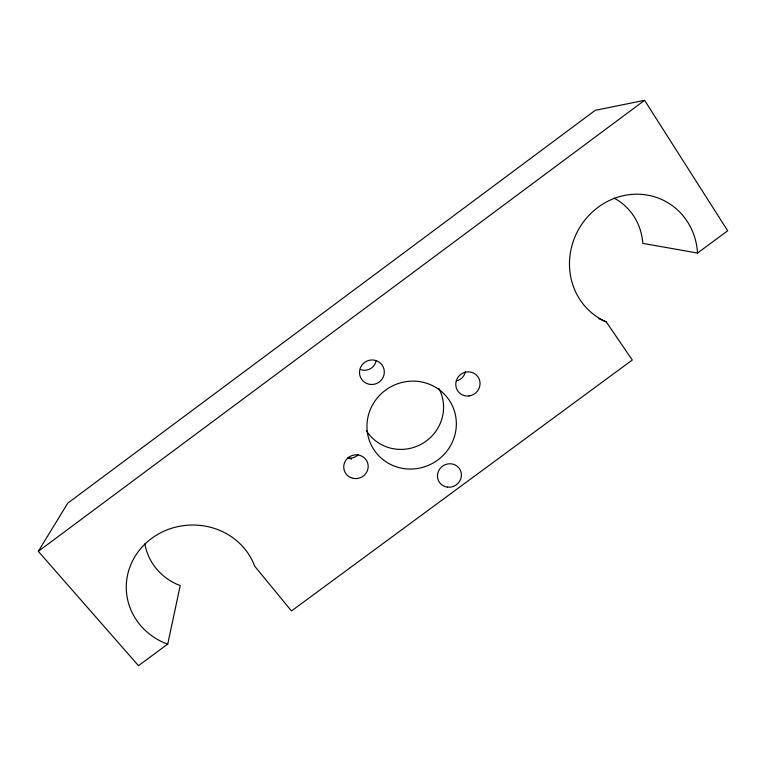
<?xml version="1.0" encoding="UTF-8"?>
<svg xmlns="http://www.w3.org/2000/svg" width="766" height="766" viewBox="0 0 766 766"><rect width="100%" height="100%" fill="white"/><g stroke="black" fill="none" stroke-linecap="round" stroke-linejoin="round"><path stroke-width="1.15" d="M614.121 198.135A58.532 55.516 -63.2 0 1 642.798 243.368L697.52 253.048L727.7 230.777L644.579 100.317L595.211 110.342L67.772 503.138L38.3 551.338L138.474 665.683L167.754 644.072L180.221 585.492L177.568 584.535A57.632 54.424 -1.9 0 1 144.87 543.736M38.3 551.338L644.579 100.317M167.754 644.072L164.709 643A66.029 61.692 -3.4 0 1 148.001 541.294A66.029 61.692 -3.4 0 1 254.724 566.227L291.463 610.952L632.276 360.01L606.222 321.835A67.188 63.128 -61.5 0 1 571.867 245.915A67.188 63.128 -61.5 0 1 640.395 194.296A67.188 63.128 -61.5 0 1 697.52 253.048M598.696 318.618L606.222 321.835M351.479 459.207A78.678 76.715 -30.2 0 1 348.473 457.321M438.975 388.611A42.006 40.809 -30.2 0 1 422.286 443.619A42.006 40.809 -30.2 0 1 366.301 430.626M465.441 371.462A11.49 11.145 -42.8 0 1 456.335 380.951M358.373 454.439A11.452 11.078 -18.6 0 1 347.515 458.011M376.087 360.748A11.605 11.413 -27.8 0 1 360.719 369.624M404.161 468.629A45.06 43.595 -30.1 0 0 453.558 408.623A45.06 43.595 -30.1 0 0 377.236 398.023A45.06 43.595 -30.1 0 0 404.161 468.629M447.421 487.119A12.132 11.586 -31 0 0 460.672 470.956A12.132 11.586 -31 0 0 440.201 468.371A12.132 11.586 -31 0 0 447.421 487.119M353.279 478.367A12.285 11.835 -19.2 0 0 367.632 462.903A12.285 11.835 -19.2 0 0 346.95 458.872A12.285 11.835 -19.2 0 0 353.279 478.367M370.696 384.465A12.457 12.218 -28 0 0 383.201 366.981A12.457 12.218 -28 0 0 361.811 365.258A12.457 12.218 -28 0 0 370.696 384.465M468.993 395.965A12.333 11.911 -42.1 0 0 477.831 376.652A12.333 11.911 -42.1 0 0 456.881 379.256A12.333 11.911 -42.1 0 0 468.993 395.965"/></g></svg>
